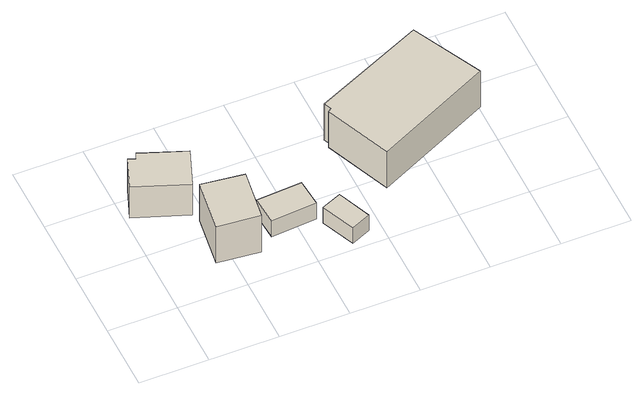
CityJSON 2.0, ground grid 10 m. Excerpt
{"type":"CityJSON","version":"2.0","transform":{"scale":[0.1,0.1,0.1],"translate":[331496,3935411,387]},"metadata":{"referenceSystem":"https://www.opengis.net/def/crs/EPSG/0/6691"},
"CityObjects":{
"building1":{"type":"Building","attributes":{"usage":"411","measuredHeight":7,"storeysAboveGround":1,"BuildingIDAttribute.prefecture":"14","BuildingIDAttribute.city":"14151","BuildingDetailAttribute.totalFloorArea":37.96,"BuildingDetailAttribute.buildingFootprintArea":37.96,"BuildingDetailAttribute.buildingStructureType":"601","BuildingDetailAttribute.buildingStructureOrgType":"1","BuildingDetailAttribute.orgUsage":"10","BuildingDetailAttribute.surveyYear":2015,"BuildingLandSlideRiskAttribute.description":"1","BuildingLandSlideRiskAttribute.areaType":"1"},"geometry":[{"type":"Solid","lod":"1","boundaries":[[[[0,1,2,3,4,5]],[[4,6,7,5]],[[3,8,6,4]],[[2,9,8,3]],[[1,10,9,2]],[[0,11,10,1]],[[5,7,11,0]],[[6,8,9,10,11,7]]]]}]},
"building2":{"type":"Building","attributes":{"usage":"411","measuredHeight":8.4,"storeysAboveGround":1,"BuildingIDAttribute.prefecture":"14","BuildingIDAttribute.city":"14151","BuildingDetailAttribute.totalFloorArea":38.3,"BuildingDetailAttribute.buildingFootprintArea":38.3,"BuildingDetailAttribute.buildingStructureType":"601","BuildingDetailAttribute.buildingStructureOrgType":"1","BuildingDetailAttribute.orgUsage":"10","BuildingDetailAttribute.surveyYear":2015,"BuildingLandSlideRiskAttribute.description":"1","BuildingLandSlideRiskAttribute.areaType":"1"},"geometry":[{"type":"Solid","lod":"1","boundaries":[[[[12,13,14,15]],[[14,16,17,15]],[[13,18,16,14]],[[12,19,18,13]],[[15,17,19,12]],[[16,18,19,17]]]]}]},
"building3":{"type":"Building","attributes":{"BuildingIDAttribute.prefecture":"14","BuildingIDAttribute.city":"14151","BuildingDetailAttribute.surveyYear":2015,"BuildingLandSlideRiskAttribute.description":"1","BuildingLandSlideRiskAttribute.areaType":"1"},"geometry":[{"type":"Solid","lod":"1","boundaries":[[[[20,21,22,23]],[[22,24,25,23]],[[21,26,24,22]],[[20,27,26,21]],[[23,25,27,20]],[[24,26,27,25]]]]}]},
"building4":{"type":"Building","attributes":{"BuildingIDAttribute.prefecture":"14","BuildingIDAttribute.city":"14151","BuildingDetailAttribute.surveyYear":2015,"BuildingLandSlideRiskAttribute.description":"1","BuildingLandSlideRiskAttribute.areaType":"1"},"geometry":[{"type":"Solid","lod":"1","boundaries":[[[[28,29,30,31]],[[30,32,33,31]],[[29,34,32,30]],[[28,35,34,29]],[[31,33,35,28]],[[32,34,35,33]]]]}]},
"building5":{"type":"Building","attributes":{"usage":"411","measuredHeight":8,"storeysAboveGround":2,"BuildingIDAttribute.prefecture":"14","BuildingIDAttribute.city":"14151","BuildingDetailAttribute.totalFloorArea":294.4,"BuildingDetailAttribute.buildingFootprintArea":147.2,"BuildingDetailAttribute.buildingStructureType":"601","BuildingDetailAttribute.buildingStructureOrgType":"1","BuildingDetailAttribute.orgUsage":"10","BuildingDetailAttribute.surveyYear":2015,"BuildingLandSlideRiskAttribute.description":"1","BuildingLandSlideRiskAttribute.areaType":"1"},"geometry":[{"type":"Solid","lod":"1","boundaries":[[[[36,37,38,39,40,41]],[[40,42,43,41]],[[39,44,42,40]],[[38,45,44,39]],[[37,46,45,38]],[[36,47,46,37]],[[41,43,47,36]],[[42,44,45,46,47,43]]]]}]}
},
"vertices":[
[84,141,10],[7,170,10],[25,216,10],[35,212,10],[39,221,10],[105,196,10],[39,221,69],[105,196,69],[35,212,69],[25,216,69],[7,170,69],[84,141,69],
[73,42,21],[84,119,21],[146,111,21],[135,36,21],[146,111,91],[135,36,91],[84,119,91],[73,42,91],
[224,60,21],[158,55,21],[155,97,21],[221,101,21],[155,97,51],[221,101,51],[158,55,51],[224,60,51],
[278,14,20],[250,2,20],[229,51,20],[258,63,20],[229,51,50],[258,63,50],[250,2,50],[278,14,50],
[502,160,12],[333,80,12],[293,176,12],[298,179,12],[293,190,12],[452,262,12],[293,190,81],[452,262,81],[298,179,81],[293,176,81],[333,80,81],[502,160,81]
]}
